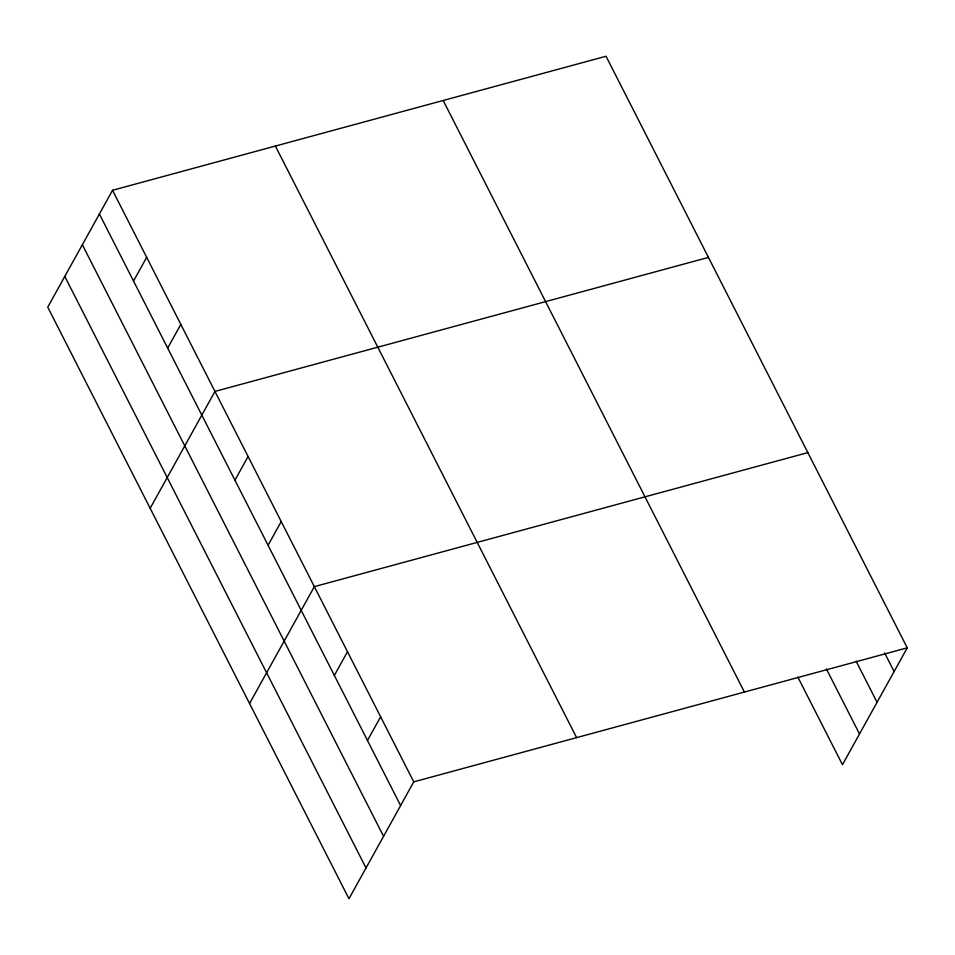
<?xml version="1.0" encoding="UTF-8"?>
<svg xmlns="http://www.w3.org/2000/svg" width="955" height="955" viewBox="0 0 955 955"><rect width="100%" height="100%" fill="white"/><g stroke="black" fill="none" stroke-linecap="round" stroke-linejoin="round"><path stroke-width="1.43" d="M112.535 190.284L47.75 307.164L348.969 898.739L413.754 781.859L907.25 647.836L606.031 56.261L112.535 190.284L413.754 781.859M133.533 281.045L146.676 257.325M167.674 348.086L180.817 324.378M150.162 508.299L214.959 391.419L708.443 257.396M234.942 480.21L248.085 456.49M268.08 545.281L281.224 521.561M249.565 703.513L314.35 586.633L807.846 452.61M334.346 675.424L347.489 651.704M367.472 740.495L380.627 716.775M907.25 647.836L842.465 764.716L797.831 677.071M884.64 652.957L894.107 671.544M856.098 661.123L877.06 702.295M826.373 668.894L859.5 733.965M443.18 100.49L744.399 692.065M275.386 146.055L576.605 737.63M99.392 214.004L400.611 805.566M82.357 244.743L383.564 836.317M64.797 276.425L366.016 867.988"/></g></svg>
